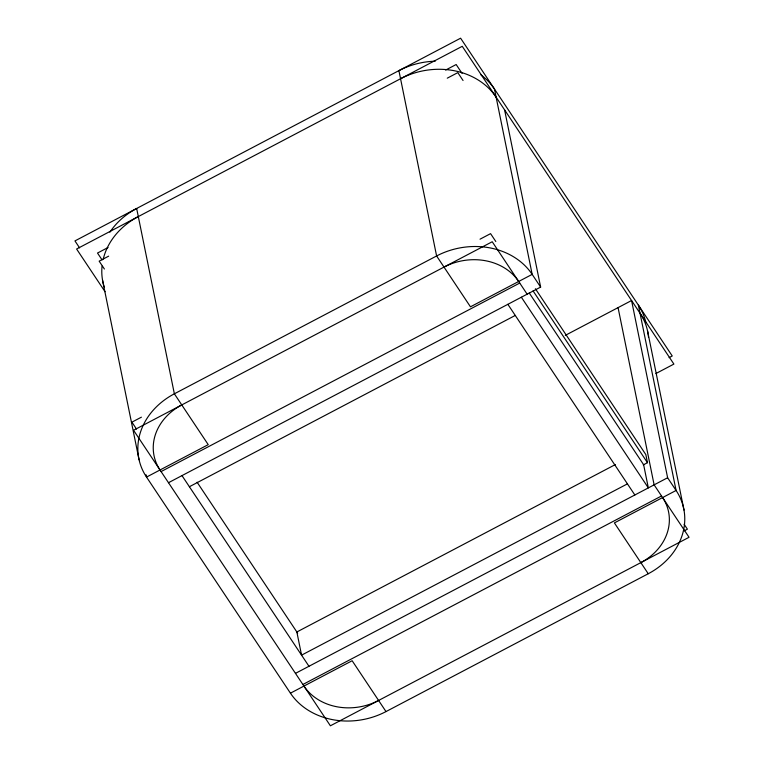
<?xml version="1.0" encoding="UTF-8"?>
<svg xmlns="http://www.w3.org/2000/svg" width="764" height="764" viewBox="0 0 764 764"><rect width="100%" height="100%" fill="white"/><g stroke="black" fill="none" stroke-linecap="round" stroke-linejoin="round"><path stroke-width="1.15" d="M108.058 247.498L97.505 253.046L102.09 259.932M445.613 70.068L456.165 64.529L462.058 73.382M108.65 256.16L99.158 261.154L104.401 269.023M447.265 78.176L457.808 72.637L463.051 80.506M141.407 417.173L131.914 422.158L136.498 429.043M480.021 239.189L490.574 233.641L495.807 241.51M161.08 471.579L519.73 283.062M168.481 482.705L540.635 287.092L504.584 109.863M189.386 486.725L515.27 315.437M565.322 335.348L631.57 300.529L667.621 477.758L676.092 490.469A70.785 59.831 -11.5 0 1 648.244 573.745L386.001 711.58A70.785 59.831 -11.5 0 1 290.435 693.177L146.526 477.08L146.048 474.75M669.073 357.647L672.244 355.976L460.606 38.2L74.948 240.908L79.58 247.861M655.932 373.529L673.896 364.084L462.249 46.308L76.601 249.016L105.04 291.714M615.345 464.579L296.852 631.981L301.56 655.149L627.435 483.86M643.259 464.913L647.48 462.697L645.838 454.59L535.383 288.744M295.467 673.37L667.621 477.758M302.878 684.487L661.538 495.97M290.435 693.177L352.147 660.736L386.001 711.58M684.238 530.837L687.399 529.175L684.124 524.257M540.635 287.092L532.174 274.381L494.47 89.044A70.785 59.831 -11.5 0 0 480.986 74.92M533.062 290.893L647.48 462.697M529.213 292.927L643.632 464.722L648.34 487.89L521.354 297.225M527.141 294.178L492.217 241.749L133.566 430.266L330.392 725.8L689.052 537.283L654.127 484.853L618.066 307.625M507.859 304.32L634.846 494.986M648.244 573.745L614.39 522.901L676.092 490.469L638.379 305.132A70.785 59.831 -11.5 0 1 645.828 322.427M197.112 482.227L297.645 633.175M181.985 475.609L308.971 666.275M647.48 330.545L684 510.065M102.557 280.254L139.077 459.785M378.6 700.464A55.304 46.747 -11.5 0 1 303.938 686.082M104.267 287.092A70.785 59.831 -11.5 0 1 102.051 266.149M103.255 259.072A70.785 59.831 -11.5 0 1 138.303 216.584M160.02 469.994A55.304 46.747 -11.5 0 1 181.775 404.93M640.031 313.24A70.785 59.831 -11.5 0 1 648.54 337.507M662.589 497.565A55.304 46.747 -11.5 0 1 640.843 562.619M400.546 78.74A70.785 59.831 -11.5 0 1 496.113 97.152M444.018 267.085A55.304 46.747 -11.5 0 1 518.68 281.467M435.213 61.196A70.785 59.831 -11.5 0 0 398.903 70.632L436.607 255.969L470.471 306.813L532.174 274.381A70.785 59.831 -11.5 0 0 436.607 255.969L174.364 393.804A70.785 59.831 -11.5 0 0 146.526 477.08L208.228 444.648L174.364 393.804L136.66 208.477A70.785 59.831 -11.5 0 0 109.873 232.208"/></g></svg>
